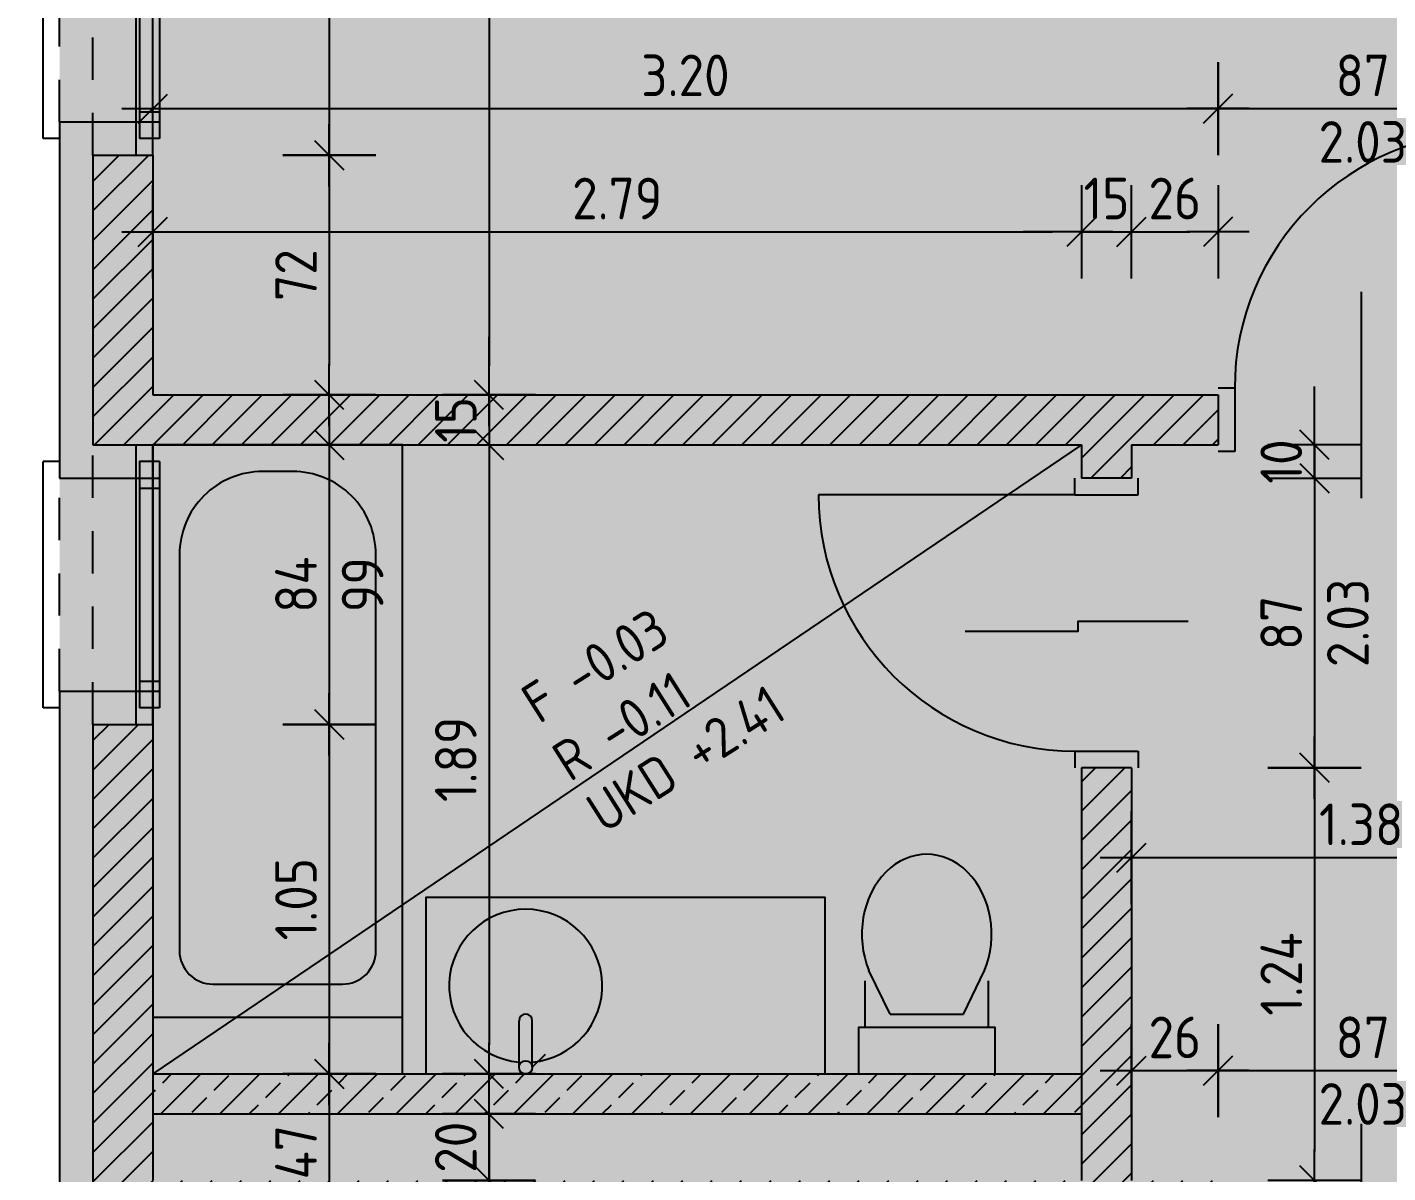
# Model space of a CAD drawing. Header units: metres. Extents: x 1586.5 to 1626.3, y 2286.8 to 2315.7.
# Drawn here: x 1601.273 to 1605.36, y 2303.333 to 2306.775 of the extents above; entities that cross this region are included whole.
import ezdxf

# ---------------------------------------------------------------- set-up
doc = ezdxf.new("R2010")
doc.units = ezdxf.units.M
doc.header["$LTSCALE"] = 0.02
doc.header["$MEASUREMENT"] = 0
doc.linetypes.add('VERDECKT', pattern=[9.525, 6.35, -3.175])
for name, color, linetype in [('BEM', 7, 'Continuous'), ('DAEMMUNG', 7, 'Continuous'), ('E-TECHNIK', 30, 'Continuous'), ('FENSTER', 4, 'Continuous'), ('SANITAER', 5, 'Continuous'), ('SCHRAFFUR', 8, 'Continuous'), ('SONSTIGES', 7, 'Continuous'), ('TEXT', 7, 'Continuous'), ('TUEREN', 35, 'Continuous'), ('WAND AUSSEN', 7, 'Continuous'), ('WAND INNEN', 7, 'Continuous')]:
    doc.layers.add(name, color=color, linetype=linetype)
doc.layers.add('EBF', color=7, linetype='Continuous', true_color=0x61e5e5)
doc.styles.add('SIMPLEX', font='isocp.shx')
doc.styles.add('TEXT', font='isocp.shx', dxfattribs={"height": 0.12})
doc.dimstyles.new('SIMPLEX 1', dxfattribs={"dimscale": 1.25, "dimtxt": 0.1, "dimasz": 0.07, "dimexe": 0.05, "dimexo": 0.05, "dimgap": 0.03, "dimtad": 1, "dimzin": 0, "dimdsep": 46, "dimtxsty": 'SIMPLEX', "dimblk": 'MCAD', "dimcen": 0.05, "dimdle": 0.05, "dimse1": 1, "dimse2": 1, "dimadec": 0, "dimazin": 0, "dimtfac": 1, "dimtix": 1, "dimtmove": 2, "dimatfit": 3, "dimfxl": 1, "dimtolj": 1, "dimtzin": 0, "dimarcsym": 1})
pattern_1 = [(45, (45.89, -0.57), (-0.0441941738, 0.0441941738), [])]

# ---------------------------------------------------------------- blocks, each defined once
blk = doc.blocks.new('MCAD')
at = {"color": 0}
for p, q in [((0, 1.6), (0, -1.6)), ((0.5, 0.5), (-0.5, -0.5)), ((1.07, 0), (-1.07, 0))]:
    blk.add_line(p, q, dxfattribs=at)
blk = doc.blocks.new('*D23')
at = {"layer": 'BEM', "color": 0, "lineweight": -2, "transparency": 16777216}
blk.add_line((1598.51, 2308.5125), (1598.51, 2296.0875), dxfattribs=at)
at = {"layer": 'Defpoints', "color": 0, "transparency": 16777216}
for p in [(1601.65, 2308.6), (1598.51, 2296), (1601.65, 2296)]:
    blk.add_point(p, dxfattribs=at)
at = {"layer": 'BEM', "color": 0, "lineweight": -2, "transparency": 16777216, "xscale": 0.08750000000000001, "yscale": 0.08750000000000001, "zscale": 0.08750000000000001}
for p, rotation in [((1598.51, 2308.6), 90), ((1598.51, 2296), 270)]:
    blk.add_blockref('MCAD', p, dxfattribs=dict(at, rotation=rotation))
at = {"layer": 'BEM', "color": 0, "transparency": 16777216, "insert": (1598.41, 2302.3), "char_height": 0.125, "attachment_point": 5, "rotation": 90, "style": 'SIMPLEX'}
blk.add_mtext('\\A1;12.60', dxfattribs=at)
blk = doc.blocks.new('*D25')
at = {"layer": 'BEM', "color": 0, "lineweight": -2, "transparency": 16777216}
blk.add_line((1597.98, 2308.6925), (1597.98, 2295.9075), dxfattribs=at)
at = {"layer": 'Defpoints', "color": 0, "transparency": 16777216}
for p in [(1601.47, 2308.78), (1597.98, 2295.82), (1601.47, 2295.82)]:
    blk.add_point(p, dxfattribs=at)
at = {"layer": 'BEM', "color": 0, "lineweight": -2, "transparency": 16777216, "xscale": 0.08750000000000001, "yscale": 0.08750000000000001, "zscale": 0.08750000000000001}
for p, rotation in [((1597.98, 2308.78), 90), ((1597.98, 2295.82), 270)]:
    blk.add_blockref('MCAD', p, dxfattribs=dict(at, rotation=rotation))
at = {"layer": 'BEM', "color": 0, "transparency": 16777216, "insert": (1597.88, 2302.3), "char_height": 0.125, "attachment_point": 5, "rotation": 90, "style": 'SIMPLEX'}
blk.add_mtext('\\A1;12.96', dxfattribs=at)
blk = doc.blocks.new('*D27')
at = {"layer": 'BEM', "color": 0, "lineweight": -2, "transparency": 16777216}
blk.add_line((1598.91, 2307.8125), (1598.91, 2306.4775), dxfattribs=at)
at = {"layer": 'Defpoints', "color": 0, "transparency": 16777216}
for p in [(1601.47, 2307.9), (1598.91, 2306.39), (1601.47, 2306.39)]:
    blk.add_point(p, dxfattribs=at)
at = {"layer": 'BEM', "color": 0, "lineweight": -2, "transparency": 16777216, "xscale": 0.08750000000000001, "yscale": 0.08750000000000001, "zscale": 0.08750000000000001}
for p, rotation in [((1598.91, 2307.9), 90), ((1598.91, 2306.39), 270)]:
    blk.add_blockref('MCAD', p, dxfattribs=dict(at, rotation=rotation))
at = {"layer": 'BEM', "color": 0, "transparency": 16777216, "char_height": 0.125, "attachment_point": 5, "rotation": 90, "style": 'SIMPLEX'}
for s, insert in [('\\A1;1.51', (1598.81, 2307.145)), ('\\A1;1.56', (1599.01, 2307.145))]:
    blk.add_mtext(s, dxfattribs=dict(at, insert=insert))
blk = doc.blocks.new('*D28')
at = {"layer": 'BEM', "color": 0, "lineweight": -2, "transparency": 16777216}
blk.add_line((1598.91, 2306.3025), (1598.91, 2305.6075), dxfattribs=at)
at = {"layer": 'Defpoints', "color": 0, "transparency": 16777216}
for p in [(1601.47, 2306.39), (1598.91, 2305.52), (1601.47, 2305.52)]:
    blk.add_point(p, dxfattribs=at)
at = {"layer": 'BEM', "color": 0, "lineweight": -2, "transparency": 16777216, "xscale": 0.08750000000000001, "yscale": 0.08750000000000001, "zscale": 0.08750000000000001}
for p, rotation in [((1598.91, 2306.39), 90), ((1598.91, 2305.52), 270)]:
    blk.add_blockref('MCAD', p, dxfattribs=dict(at, rotation=rotation))
at = {"layer": 'BEM', "color": 0, "transparency": 16777216, "insert": (1598.81, 2305.955), "char_height": 0.125, "attachment_point": 5, "rotation": 90, "style": 'SIMPLEX'}
blk.add_mtext('\\A1;87', dxfattribs=at)
blk = doc.blocks.new('*D29')
at = {"layer": 'BEM', "color": 0, "lineweight": -2, "transparency": 16777216}
blk.add_line((1598.91, 2305.4325), (1598.91, 2304.7675), dxfattribs=at)
at = {"layer": 'Defpoints', "color": 0, "transparency": 16777216}
for p in [(1601.47, 2305.52), (1598.91, 2304.68), (1601.47, 2304.68)]:
    blk.add_point(p, dxfattribs=at)
at = {"layer": 'BEM', "color": 0, "lineweight": -2, "transparency": 16777216, "xscale": 0.08750000000000001, "yscale": 0.08750000000000001, "zscale": 0.08750000000000001}
for p, rotation in [((1598.91, 2305.52), 90), ((1598.91, 2304.68), 270)]:
    blk.add_blockref('MCAD', p, dxfattribs=dict(at, rotation=rotation))
at = {"layer": 'BEM', "color": 0, "transparency": 16777216, "char_height": 0.125, "attachment_point": 5, "rotation": 90, "style": 'SIMPLEX'}
for s, insert in [('\\A1;84', (1598.81, 2305.1)), ('\\A1;99', (1599.01, 2305.1))]:
    blk.add_mtext(s, dxfattribs=dict(at, insert=insert))
blk = doc.blocks.new('*D30')
at = {"layer": 'BEM', "color": 0, "lineweight": -2, "transparency": 16777216}
blk.add_line((1598.91, 2304.5925), (1598.91, 2303.2475), dxfattribs=at)
at = {"layer": 'Defpoints', "color": 0, "transparency": 16777216}
for p in [(1601.47, 2304.68), (1598.91, 2303.16), (1601.47, 2303.16)]:
    blk.add_point(p, dxfattribs=at)
at = {"layer": 'BEM', "color": 0, "lineweight": -2, "transparency": 16777216, "xscale": 0.08750000000000001, "yscale": 0.08750000000000001, "zscale": 0.08750000000000001}
for p, rotation in [((1598.91, 2304.68), 90), ((1598.91, 2303.16), 270)]:
    blk.add_blockref('MCAD', p, dxfattribs=dict(at, rotation=rotation))
at = {"layer": 'BEM', "color": 0, "transparency": 16777216, "insert": (1598.81, 2303.92), "char_height": 0.125, "attachment_point": 5, "rotation": 90, "style": 'SIMPLEX'}
blk.add_mtext('\\A1;1.52', dxfattribs=at)
blk = doc.blocks.new('*D42')
at = {"layer": 'BEM', "color": 0, "lineweight": -2, "transparency": 16777216}
blk.add_line((1602.18, 2307.8125), (1602.18, 2306.4775), dxfattribs=at)
at = {"layer": 'Defpoints', "color": 0, "transparency": 16777216}
for p in [(1601.65, 2307.9), (1601.65, 2306.39), (1602.18, 2306.39)]:
    blk.add_point(p, dxfattribs=at)
at = {"layer": 'BEM', "color": 0, "lineweight": -2, "transparency": 16777216, "xscale": 0.08750000000000001, "yscale": 0.08750000000000001, "zscale": 0.08750000000000001}
for p, rotation in [((1602.18, 2307.9), 90), ((1602.18, 2306.39), 270)]:
    blk.add_blockref('MCAD', p, dxfattribs=dict(at, rotation=rotation))
at = {"layer": 'BEM', "color": 0, "transparency": 16777216, "char_height": 0.125, "attachment_point": 5, "rotation": 90, "style": 'SIMPLEX'}
for s, insert in [('\\A1;1.51', (1602.08, 2307.145)), ('\\A1;1.56', (1602.28, 2307.145))]:
    blk.add_mtext(s, dxfattribs=dict(at, insert=insert))
blk = doc.blocks.new('*D43')
at = {"layer": 'BEM', "color": 0, "lineweight": -2, "transparency": 16777216}
blk.add_line((1602.18, 2306.3025), (1602.18, 2305.7575), dxfattribs=at)
at = {"layer": 'Defpoints', "color": 0, "transparency": 16777216}
for p in [(1601.65, 2306.39), (1601.65, 2305.67), (1602.18, 2305.67)]:
    blk.add_point(p, dxfattribs=at)
at = {"layer": 'BEM', "color": 0, "lineweight": -2, "transparency": 16777216, "xscale": 0.08750000000000001, "yscale": 0.08750000000000001, "zscale": 0.08750000000000001}
for p, rotation in [((1602.18, 2306.39), 90), ((1602.18, 2305.67), 270)]:
    blk.add_blockref('MCAD', p, dxfattribs=dict(at, rotation=rotation))
at = {"layer": 'BEM', "color": 0, "transparency": 16777216, "insert": (1602.08, 2306.03), "char_height": 0.125, "attachment_point": 5, "rotation": 90, "style": 'SIMPLEX'}
blk.add_mtext('\\A1;72', dxfattribs=at)
blk = doc.blocks.new('*D44')
at = {"layer": 'BEM', "color": 0, "lineweight": -2, "transparency": 16777216}
blk.add_line((1602.18, 2305.4325), (1602.18, 2304.7675), dxfattribs=at)
at = {"layer": 'Defpoints', "color": 0, "transparency": 16777216}
for p in [(1601.65, 2305.52), (1601.65, 2304.68), (1602.18, 2304.68)]:
    blk.add_point(p, dxfattribs=at)
at = {"layer": 'BEM', "color": 0, "lineweight": -2, "transparency": 16777216, "xscale": 0.08750000000000001, "yscale": 0.08750000000000001, "zscale": 0.08750000000000001}
for p, rotation in [((1602.18, 2305.52), 90), ((1602.18, 2304.68), 270)]:
    blk.add_blockref('MCAD', p, dxfattribs=dict(at, rotation=rotation))
at = {"layer": 'BEM', "color": 0, "transparency": 16777216, "char_height": 0.125, "attachment_point": 5, "rotation": 90, "style": 'SIMPLEX'}
for s, insert in [('\\A1;84', (1602.08, 2305.1)), ('\\A1;99', (1602.28, 2305.1))]:
    blk.add_mtext(s, dxfattribs=dict(at, insert=insert))
blk = doc.blocks.new('*D45')
at = {"layer": 'BEM', "color": 0, "lineweight": -2, "transparency": 16777216}
blk.add_line((1602.18, 2304.5925), (1602.18, 2303.7175), dxfattribs=at)
at = {"layer": 'Defpoints', "color": 0, "transparency": 16777216}
for p in [(1601.65, 2304.68), (1601.65, 2303.63), (1602.18, 2303.63)]:
    blk.add_point(p, dxfattribs=at)
at = {"layer": 'BEM', "color": 0, "lineweight": -2, "transparency": 16777216, "xscale": 0.08750000000000001, "yscale": 0.08750000000000001, "zscale": 0.08750000000000001}
for p, rotation in [((1602.18, 2304.68), 90), ((1602.18, 2303.63), 270)]:
    blk.add_blockref('MCAD', p, dxfattribs=dict(at, rotation=rotation))
at = {"layer": 'BEM', "color": 0, "transparency": 16777216, "insert": (1602.08, 2304.155), "char_height": 0.125, "attachment_point": 5, "rotation": 90, "style": 'SIMPLEX'}
blk.add_mtext('\\A1;1.05', dxfattribs=at)
blk = doc.blocks.new('*D46')
at = {"layer": 'BEM', "color": 0, "lineweight": -2, "transparency": 16777216}
blk.add_line((1602.18, 2303.5425), (1602.18, 2303.2475), dxfattribs=at)
at = {"layer": 'Defpoints', "color": 0, "transparency": 16777216}
for p in [(1601.65, 2303.63), (1601.47, 2303.16), (1602.18, 2303.16)]:
    blk.add_point(p, dxfattribs=at)
at = {"layer": 'BEM', "color": 0, "lineweight": -2, "transparency": 16777216, "xscale": 0.08750000000000001, "yscale": 0.08750000000000001, "zscale": 0.08750000000000001}
for p, rotation in [((1602.18, 2303.63), 90), ((1602.18, 2303.16), 270)]:
    blk.add_blockref('MCAD', p, dxfattribs=dict(at, rotation=rotation))
at = {"layer": 'BEM', "color": 0, "transparency": 16777216, "insert": (1602.08, 2303.395), "char_height": 0.125, "attachment_point": 5, "rotation": 90, "style": 'SIMPLEX'}
blk.add_mtext('\\A1;47', dxfattribs=at)
blk = doc.blocks.new('*D53')
at = {"layer": 'BEM', "color": 0, "lineweight": -2, "transparency": 16777216}
blk.add_line((1602.66, 2308.5125), (1602.66, 2305.7575), dxfattribs=at)
at = {"layer": 'Defpoints', "color": 0, "transparency": 16777216}
for p in [(1601.65, 2308.6), (1601.65, 2305.67), (1602.66, 2305.67)]:
    blk.add_point(p, dxfattribs=at)
at = {"layer": 'BEM', "color": 0, "lineweight": -2, "transparency": 16777216, "xscale": 0.08750000000000001, "yscale": 0.08750000000000001, "zscale": 0.08750000000000001}
for p, rotation in [((1602.66, 2308.6), 90), ((1602.66, 2305.67), 270)]:
    blk.add_blockref('MCAD', p, dxfattribs=dict(at, rotation=rotation))
at = {"layer": 'BEM', "color": 0, "transparency": 16777216, "insert": (1602.56, 2307.135), "char_height": 0.125, "attachment_point": 5, "rotation": 90, "style": 'SIMPLEX'}
blk.add_mtext('\\A1;2.93', dxfattribs=at)
blk = doc.blocks.new('*D54')
at = {"layer": 'BEM', "color": 0, "lineweight": -2, "transparency": 16777216}
for p, q in [((1602.66, 2305.7575), (1602.66, 2305.845)), ((1602.66, 2305.67), (1602.66, 2305.52)), ((1602.66, 2305.4325), (1602.66, 2305.345))]:
    blk.add_line(p, q, dxfattribs=at)
at = {"layer": 'Defpoints', "color": 0, "transparency": 16777216}
for p in [(1601.65, 2305.67), (1601.47, 2305.52), (1602.66, 2305.52)]:
    blk.add_point(p, dxfattribs=at)
at = {"layer": 'BEM', "color": 0, "lineweight": -2, "transparency": 16777216, "xscale": 0.08750000000000001, "yscale": 0.08750000000000001, "zscale": 0.08750000000000001}
for p, rotation in [((1602.66, 2305.67), 270), ((1602.66, 2305.52), 90)]:
    blk.add_blockref('MCAD', p, dxfattribs=dict(at, rotation=rotation))
at = {"layer": 'BEM', "color": 0, "transparency": 16777216, "insert": (1602.56, 2305.595), "char_height": 0.125, "attachment_point": 5, "rotation": 90, "style": 'SIMPLEX'}
blk.add_mtext('\\A1;15', dxfattribs=at)
blk = doc.blocks.new('*D55')
at = {"layer": 'BEM', "color": 0, "lineweight": -2, "transparency": 16777216}
blk.add_line((1602.66, 2305.4325), (1602.66, 2303.7175), dxfattribs=at)
at = {"layer": 'Defpoints', "color": 0, "transparency": 16777216}
for p in [(1601.47, 2305.52), (1601.65, 2303.63), (1602.66, 2303.63)]:
    blk.add_point(p, dxfattribs=at)
at = {"layer": 'BEM', "color": 0, "lineweight": -2, "transparency": 16777216, "xscale": 0.08750000000000001, "yscale": 0.08750000000000001, "zscale": 0.08750000000000001}
for p, rotation in [((1602.66, 2305.52), 90), ((1602.66, 2303.63), 270)]:
    blk.add_blockref('MCAD', p, dxfattribs=dict(at, rotation=rotation))
at = {"layer": 'BEM', "color": 0, "transparency": 16777216, "insert": (1602.56, 2304.575), "char_height": 0.125, "attachment_point": 5, "rotation": 90, "style": 'SIMPLEX'}
blk.add_mtext('\\A1;1.89', dxfattribs=at)
blk = doc.blocks.new('*D56')
at = {"layer": 'BEM', "color": 0, "lineweight": -2, "transparency": 16777216}
for p, q in [((1602.66, 2303.5975), (1602.66, 2303.685)), ((1602.66, 2303.51), (1602.66, 2303.31)), ((1602.66, 2303.2225), (1602.66, 2303.135))]:
    blk.add_line(p, q, dxfattribs=at)
at = {"layer": 'Defpoints', "color": 0, "transparency": 16777216}
for p in [(1601.65, 2303.51), (1601.65, 2303.31), (1602.66, 2303.31)]:
    blk.add_point(p, dxfattribs=at)
at = {"layer": 'BEM', "color": 0, "lineweight": -2, "transparency": 16777216, "xscale": 0.08750000000000001, "yscale": 0.08750000000000001, "zscale": 0.08750000000000001}
for p, rotation in [((1602.66, 2303.51), 270), ((1602.66, 2303.31), 90)]:
    blk.add_blockref('MCAD', p, dxfattribs=dict(at, rotation=rotation))
at = {"layer": 'BEM', "color": 0, "transparency": 16777216, "insert": (1602.56, 2303.41), "char_height": 0.125, "attachment_point": 5, "rotation": 90, "style": 'SIMPLEX'}
blk.add_mtext('\\A1;20', dxfattribs=at)
blk = doc.blocks.new('*D57')
at = {"layer": 'BEM', "color": 0, "lineweight": -2, "transparency": 16777216}
for p, q in [((1602.66, 2303.3975), (1602.66, 2303.485)), ((1602.66, 2303.31), (1602.66, 2303.16)), ((1602.66, 2303.0725), (1602.66, 2302.985))]:
    blk.add_line(p, q, dxfattribs=at)
at = {"layer": 'Defpoints', "color": 0, "transparency": 16777216}
for p in [(1601.65, 2303.31), (1601.47, 2303.16), (1602.66, 2303.16)]:
    blk.add_point(p, dxfattribs=at)
at = {"layer": 'BEM', "color": 0, "lineweight": -2, "transparency": 16777216, "xscale": 0.08750000000000001, "yscale": 0.08750000000000001, "zscale": 0.08750000000000001}
for p, rotation in [((1602.66, 2303.31), 270), ((1602.66, 2303.16), 90)]:
    blk.add_blockref('MCAD', p, dxfattribs=dict(at, rotation=rotation))
at = {"layer": 'BEM', "color": 0, "transparency": 16777216, "insert": (1602.56, 2303.235), "char_height": 0.125, "attachment_point": 5, "rotation": 90, "style": 'SIMPLEX'}
blk.add_mtext('\\A1;15', dxfattribs=at)
blk = doc.blocks.new('*D60')
at = {"layer": 'BEM', "color": 0, "lineweight": -2, "transparency": 16777216}
blk.add_line((1601.7375, 2306.53), (1604.7625, 2306.53), dxfattribs=at)
at = {"layer": 'Defpoints', "color": 0, "transparency": 16777216}
for p in [(1604.85, 2306.53), (1601.65, 2305.67), (1604.85, 2305.67)]:
    blk.add_point(p, dxfattribs=at)
at = {"layer": 'BEM', "color": 0, "lineweight": -2, "transparency": 16777216, "xscale": 0.08750000000000001, "yscale": 0.08750000000000001, "zscale": 0.08750000000000001, "rotation": 180}
blk.add_blockref('MCAD', (1601.65, 2306.53), dxfattribs=at)
at = {"layer": 'BEM', "color": 0, "lineweight": -2, "transparency": 16777216, "xscale": 0.08750000000000001, "yscale": 0.08750000000000001, "zscale": 0.08750000000000001}
blk.add_blockref('MCAD', (1604.85, 2306.53), dxfattribs=at)
at = {"layer": 'BEM', "color": 0, "transparency": 16777216, "insert": (1603.25, 2306.63), "char_height": 0.125, "attachment_point": 5, "style": 'SIMPLEX'}
blk.add_mtext('\\A1;3.20', dxfattribs=at)
blk = doc.blocks.new('*D61')
at = {"layer": 'BEM', "color": 0, "lineweight": -2, "transparency": 16777216}
blk.add_line((1604.9375, 2306.53), (1605.6325, 2306.53), dxfattribs=at)
at = {"layer": 'Defpoints', "color": 0, "transparency": 16777216}
for p in [(1605.72, 2306.53), (1604.85, 2305.67), (1605.72, 2305.67)]:
    blk.add_point(p, dxfattribs=at)
at = {"layer": 'BEM', "color": 0, "lineweight": -2, "transparency": 16777216, "xscale": 0.08750000000000001, "yscale": 0.08750000000000001, "zscale": 0.08750000000000001, "rotation": 180}
blk.add_blockref('MCAD', (1604.85, 2306.53), dxfattribs=at)
at = {"layer": 'BEM', "color": 0, "lineweight": -2, "transparency": 16777216, "xscale": 0.08750000000000001, "yscale": 0.08750000000000001, "zscale": 0.08750000000000001}
blk.add_blockref('MCAD', (1605.72, 2306.53), dxfattribs=at)
at = {"layer": 'BEM', "color": 0, "transparency": 16777216, "char_height": 0.125, "attachment_point": 5, "style": 'SIMPLEX'}
for s, insert in [('\\A1;87', (1605.285, 2306.63)), ('\\A1;2.03', (1605.285, 2306.43))]:
    blk.add_mtext(s, dxfattribs=dict(at, insert=insert))
blk = doc.blocks.new('*D73')
at = {"layer": 'BEM', "color": 0, "lineweight": -2, "transparency": 16777216}
blk.add_line((1601.7375, 2306.16), (1604.3525, 2306.16), dxfattribs=at)
at = {"layer": 'Defpoints', "color": 0, "transparency": 16777216}
for p in [(1604.44, 2306.16), (1601.65, 2305.67), (1604.44, 2305.52)]:
    blk.add_point(p, dxfattribs=at)
at = {"layer": 'BEM', "color": 0, "lineweight": -2, "transparency": 16777216, "xscale": 0.08750000000000001, "yscale": 0.08750000000000001, "zscale": 0.08750000000000001, "rotation": 180}
blk.add_blockref('MCAD', (1601.65, 2306.16), dxfattribs=at)
at = {"layer": 'BEM', "color": 0, "lineweight": -2, "transparency": 16777216, "xscale": 0.08750000000000001, "yscale": 0.08750000000000001, "zscale": 0.08750000000000001}
blk.add_blockref('MCAD', (1604.44, 2306.16), dxfattribs=at)
at = {"layer": 'BEM', "color": 0, "transparency": 16777216, "insert": (1603.045, 2306.26), "char_height": 0.125, "attachment_point": 5, "style": 'SIMPLEX'}
blk.add_mtext('\\A1;2.79', dxfattribs=at)
blk = doc.blocks.new('*D74')
at = {"layer": 'BEM', "color": 0, "lineweight": -2, "transparency": 16777216}
for p, q in [((1604.3525, 2306.16), (1604.265, 2306.16)), ((1604.44, 2306.16), (1604.59, 2306.16)), ((1604.6775, 2306.16), (1604.765, 2306.16))]:
    blk.add_line(p, q, dxfattribs=at)
at = {"layer": 'Defpoints', "color": 0, "transparency": 16777216}
for p in [(1604.59, 2306.16), (1604.44, 2305.52), (1604.59, 2305.52)]:
    blk.add_point(p, dxfattribs=at)
at = {"layer": 'BEM', "color": 0, "lineweight": -2, "transparency": 16777216, "xscale": 0.08750000000000001, "yscale": 0.08750000000000001, "zscale": 0.08750000000000001}
blk.add_blockref('MCAD', (1604.44, 2306.16), dxfattribs=at)
at = {"layer": 'BEM', "color": 0, "lineweight": -2, "transparency": 16777216, "xscale": 0.08750000000000001, "yscale": 0.08750000000000001, "zscale": 0.08750000000000001, "rotation": 180}
blk.add_blockref('MCAD', (1604.59, 2306.16), dxfattribs=at)
at = {"layer": 'BEM', "color": 0, "transparency": 16777216, "insert": (1604.515, 2306.26), "char_height": 0.125, "attachment_point": 5, "style": 'SIMPLEX'}
blk.add_mtext('\\A1;15', dxfattribs=at)
blk = doc.blocks.new('*D75')
at = {"layer": 'BEM', "color": 0, "lineweight": -2, "transparency": 16777216}
blk.add_line((1604.6775, 2306.16), (1604.7625, 2306.16), dxfattribs=at)
at = {"layer": 'Defpoints', "color": 0, "transparency": 16777216}
for p in [(1604.85, 2306.16), (1604.85, 2305.67), (1604.59, 2305.52)]:
    blk.add_point(p, dxfattribs=at)
at = {"layer": 'BEM', "color": 0, "lineweight": -2, "transparency": 16777216, "xscale": 0.08750000000000001, "yscale": 0.08750000000000001, "zscale": 0.08750000000000001, "rotation": 180}
blk.add_blockref('MCAD', (1604.59, 2306.16), dxfattribs=at)
at = {"layer": 'BEM', "color": 0, "lineweight": -2, "transparency": 16777216, "xscale": 0.08750000000000001, "yscale": 0.08750000000000001, "zscale": 0.08750000000000001}
blk.add_blockref('MCAD', (1604.85, 2306.16), dxfattribs=at)
at = {"layer": 'BEM', "color": 0, "transparency": 16777216, "insert": (1604.72, 2306.26), "char_height": 0.125, "attachment_point": 5, "style": 'SIMPLEX'}
blk.add_mtext('\\A1;26', dxfattribs=at)
blk = doc.blocks.new('*D76')
at = {"layer": 'BEM', "color": 0, "lineweight": -2, "transparency": 16777216}
for p, q in [((1605.14, 2305.6075), (1605.14, 2305.695)), ((1605.14, 2305.52), (1605.14, 2305.42)), ((1605.14, 2305.3325), (1605.14, 2305.245))]:
    blk.add_line(p, q, dxfattribs=at)
at = {"layer": 'Defpoints', "color": 0, "transparency": 16777216}
for p in [(1604.59, 2305.52), (1604.59, 2305.42), (1605.14, 2305.42)]:
    blk.add_point(p, dxfattribs=at)
at = {"layer": 'BEM', "color": 0, "lineweight": -2, "transparency": 16777216, "xscale": 0.08750000000000001, "yscale": 0.08750000000000001, "zscale": 0.08750000000000001}
for p, rotation in [((1605.14, 2305.52), 270), ((1605.14, 2305.42), 90)]:
    blk.add_blockref('MCAD', p, dxfattribs=dict(at, rotation=rotation))
at = {"layer": 'BEM', "color": 0, "transparency": 16777216, "insert": (1605.04, 2305.47), "char_height": 0.125, "attachment_point": 5, "rotation": 90, "style": 'SIMPLEX'}
blk.add_mtext('\\A1;10', dxfattribs=at)
blk = doc.blocks.new('*D77')
at = {"layer": 'BEM', "color": 0, "lineweight": -2, "transparency": 16777216}
blk.add_line((1605.14, 2305.3325), (1605.14, 2304.6375), dxfattribs=at)
at = {"layer": 'Defpoints', "color": 0, "transparency": 16777216}
for p in [(1604.59, 2305.42), (1604.59, 2304.55), (1605.14, 2304.55)]:
    blk.add_point(p, dxfattribs=at)
at = {"layer": 'BEM', "color": 0, "lineweight": -2, "transparency": 16777216, "xscale": 0.08750000000000001, "yscale": 0.08750000000000001, "zscale": 0.08750000000000001}
for p, rotation in [((1605.14, 2305.42), 90), ((1605.14, 2304.55), 270)]:
    blk.add_blockref('MCAD', p, dxfattribs=dict(at, rotation=rotation))
at = {"layer": 'BEM', "color": 0, "transparency": 16777216, "char_height": 0.125, "attachment_point": 5, "rotation": 90, "style": 'SIMPLEX'}
for s, insert in [('\\A1;2.03', (1605.24, 2304.985)), ('\\A1;87', (1605.04, 2304.985))]:
    blk.add_mtext(s, dxfattribs=dict(at, insert=insert))
blk = doc.blocks.new('*D78')
at = {"layer": 'BEM', "color": 0, "lineweight": -2, "transparency": 16777216}
blk.add_line((1605.14, 2304.4625), (1605.14, 2303.3975), dxfattribs=at)
at = {"layer": 'Defpoints', "color": 0, "transparency": 16777216}
for p in [(1604.59, 2304.55), (1604.85, 2303.31), (1605.14, 2303.31)]:
    blk.add_point(p, dxfattribs=at)
at = {"layer": 'BEM', "color": 0, "lineweight": -2, "transparency": 16777216, "xscale": 0.08750000000000001, "yscale": 0.08750000000000001, "zscale": 0.08750000000000001}
for p, rotation in [((1605.14, 2304.55), 90), ((1605.14, 2303.31), 270)]:
    blk.add_blockref('MCAD', p, dxfattribs=dict(at, rotation=rotation))
at = {"layer": 'BEM', "color": 0, "transparency": 16777216, "insert": (1605.04, 2303.93), "char_height": 0.125, "attachment_point": 5, "rotation": 90, "style": 'SIMPLEX'}
blk.add_mtext('\\A1;1.24', dxfattribs=at)
blk = doc.blocks.new('*D91')
at = {"layer": 'BEM', "color": 0, "lineweight": -2, "transparency": 16777216}
blk.add_line((1604.6775, 2304.28), (1605.8825, 2304.28), dxfattribs=at)
at = {"layer": 'Defpoints', "color": 0, "transparency": 16777216}
for p in [(1605.97, 2304.28), (1604.59, 2303.31), (1605.97, 2303.31)]:
    blk.add_point(p, dxfattribs=at)
at = {"layer": 'BEM', "color": 0, "lineweight": -2, "transparency": 16777216, "xscale": 0.08750000000000001, "yscale": 0.08750000000000001, "zscale": 0.08750000000000001, "rotation": 180}
blk.add_blockref('MCAD', (1604.59, 2304.28), dxfattribs=at)
at = {"layer": 'BEM', "color": 0, "lineweight": -2, "transparency": 16777216, "xscale": 0.08750000000000001, "yscale": 0.08750000000000001, "zscale": 0.08750000000000001}
blk.add_blockref('MCAD', (1605.97, 2304.28), dxfattribs=at)
at = {"layer": 'BEM', "color": 0, "transparency": 16777216, "insert": (1605.28, 2304.38), "char_height": 0.125, "attachment_point": 5, "style": 'SIMPLEX'}
blk.add_mtext('\\A1;1.38', dxfattribs=at)
blk = doc.blocks.new('*D92')
at = {"layer": 'BEM', "color": 0, "lineweight": -2, "transparency": 16777216}
blk.add_line((1604.6775, 2303.64), (1604.7625, 2303.64), dxfattribs=at)
at = {"layer": 'Defpoints', "color": 0, "transparency": 16777216}
for p in [(1604.85, 2303.64), (1604.59, 2303.31), (1604.85, 2303.31)]:
    blk.add_point(p, dxfattribs=at)
at = {"layer": 'BEM', "color": 0, "lineweight": -2, "transparency": 16777216, "xscale": 0.08750000000000001, "yscale": 0.08750000000000001, "zscale": 0.08750000000000001, "rotation": 180}
blk.add_blockref('MCAD', (1604.59, 2303.64), dxfattribs=at)
at = {"layer": 'BEM', "color": 0, "lineweight": -2, "transparency": 16777216, "xscale": 0.08750000000000001, "yscale": 0.08750000000000001, "zscale": 0.08750000000000001}
blk.add_blockref('MCAD', (1604.85, 2303.64), dxfattribs=at)
at = {"layer": 'BEM', "color": 0, "transparency": 16777216, "insert": (1604.72, 2303.74), "char_height": 0.125, "attachment_point": 5, "style": 'SIMPLEX'}
blk.add_mtext('\\A1;26', dxfattribs=at)
blk = doc.blocks.new('*D93')
at = {"layer": 'BEM', "color": 0, "lineweight": -2, "transparency": 16777216}
blk.add_line((1604.9375, 2303.64), (1605.6325, 2303.64), dxfattribs=at)
at = {"layer": 'Defpoints', "color": 0, "transparency": 16777216}
for p in [(1605.72, 2303.64), (1604.85, 2303.31), (1605.72, 2303.31)]:
    blk.add_point(p, dxfattribs=at)
at = {"layer": 'BEM', "color": 0, "lineweight": -2, "transparency": 16777216, "xscale": 0.08750000000000001, "yscale": 0.08750000000000001, "zscale": 0.08750000000000001, "rotation": 180}
blk.add_blockref('MCAD', (1604.85, 2303.64), dxfattribs=at)
at = {"layer": 'BEM', "color": 0, "lineweight": -2, "transparency": 16777216, "xscale": 0.08750000000000001, "yscale": 0.08750000000000001, "zscale": 0.08750000000000001}
blk.add_blockref('MCAD', (1605.72, 2303.64), dxfattribs=at)
at = {"layer": 'BEM', "color": 0, "transparency": 16777216, "char_height": 0.125, "attachment_point": 5, "style": 'SIMPLEX'}
for s, insert in [('\\A1;87', (1605.285, 2303.74)), ('\\A1;2.03', (1605.285, 2303.54))]:
    blk.add_mtext(s, dxfattribs=dict(at, insert=insert))

msp = doc.modelspace()

# ---------------------------------------------------------------- hatches: boundary and pattern name
at = {"layer": 'EBF', "transparency": 33554534}
h = msp.add_hatch(color=256, dxfattribs=at)
h.dxf.hatch_style = 1
h.paths.add_polyline_path([(1621.91, 2306.02), (1613.01, 2306.02), (1613.01, 2304.22), (1610.27, 2304.22), (1610.27, 2308.88), (1601.37, 2308.88), (1601.37, 2295.72), (1610.29, 2295.72), (1610.29, 2297.52), (1612.99, 2297.52), (1612.99, 2295.72), (1621.91, 2295.72)])
at = {"layer": 'SCHRAFFUR'}
h = msp.add_hatch(dxfattribs=at)
h.set_pattern_fill('ANSI31', color=256, scale=0.5, style=0)
h.set_pattern_definition(pattern_1)
h.paths.add_polyline_path([(1604.44, 2305.52), (1604.44, 2305.42), (1604.59, 2305.42), (1604.59, 2305.52), (1604.85, 2305.52), (1604.85, 2305.67), (1601.65, 2305.67), (1601.65, 2306.39), (1601.47, 2306.39), (1601.47, 2305.52)])
h = msp.add_hatch(dxfattribs=at)
h.set_pattern_fill('ANSI31', color=256, scale=0.5, style=0)
h.set_pattern_definition(pattern_1)
h.paths.add_polyline_path([(1601.65, 2304.68), (1601.47, 2304.68), (1601.47, 2303.16), (1604.85, 2303.16), (1604.85, 2303.31), (1604.59, 2303.31), (1604.59, 2304.55), (1604.44, 2304.55), (1604.44, 2303.31), (1601.65, 2303.31)])
h = msp.add_hatch(dxfattribs=at)
h.set_pattern_fill('ANSI33', color=256, scale=0.5, style=0)
h.set_pattern_definition([(45, (45.89, -0.57), (-0.0883883476, 0.0883883476), []), (45, (45.97839, -0.57), (-0.0883883476, 0.0883883476), [0.0625, -0.03125])])
h.paths.add_polyline_path([(1601.65, 2303.63), (1601.65, 2303.51), (1604.44, 2303.51), (1604.44, 2303.63)])

# ---------------------------------------------------------------- linework, layer by layer
at = {"layer": 'DAEMMUNG'}
for points in [[(1601.37, 2306.49), (1601.61, 2306.49)], [(1601.37, 2306.49), (1601.37, 2305.42)], [(1601.37, 2305.42), (1601.61, 2305.42)], [(1601.37, 2304.78), (1601.37, 2303.06)], [(1601.37, 2304.78), (1601.61, 2304.78)]]:
    msp.add_lwpolyline(points, dxfattribs=at)
at = {"layer": 'E-TECHNIK'}
for points in [[(1601.61, 2307.85), (1601.61, 2306.44)], [(1601.67, 2307.85), (1601.67, 2306.44)], [(1601.61, 2306.52), (1601.67, 2306.52)], [(1601.61, 2306.49), (1601.67, 2306.49)], [(1601.67, 2306.44), (1601.61, 2306.44)], [(1601.67, 2305.47), (1601.61, 2305.47), (1601.61, 2304.73)], [(1601.67, 2305.47), (1601.67, 2304.73)], [(1601.61, 2305.42), (1601.67, 2305.42)], [(1601.61, 2305.39), (1601.67, 2305.39)], [(1601.61, 2304.81), (1601.67, 2304.81)], [(1601.61, 2304.78), (1601.67, 2304.78)], [(1601.67, 2304.73), (1601.61, 2304.73)]]:
    msp.add_lwpolyline(points, dxfattribs=at)
at = {"layer": 'FENSTER', "linetype": 'VERDECKT'}
for points in [[(1601.47, 2306.39), (1601.47, 2307.9)], [(1601.37, 2306.49), (1601.37, 2307.8)], [(1601.47, 2304.68), (1601.47, 2305.52)], [(1601.37, 2304.78), (1601.37, 2305.42)]]:
    msp.add_lwpolyline(points, dxfattribs=at)
at = {"layer": 'FENSTER'}
for points in [[(1601.6, 2306.39), (1601.6, 2307.9)], [(1601.65, 2306.39), (1601.65, 2307.9)], [(1601.32, 2306.44), (1601.32, 2307.85)], [(1601.37, 2306.44), (1601.32, 2306.44)], [(1601.6, 2304.68), (1601.6, 2305.52)], [(1601.65, 2304.68), (1601.65, 2305.52)], [(1601.32, 2304.73), (1601.32, 2305.47)], [(1601.37, 2305.47), (1601.32, 2305.47)], [(1601.37, 2304.73), (1601.32, 2304.73)]]:
    msp.add_lwpolyline(points, dxfattribs=at)
at = {"layer": 'SANITAER'}
for points in [[(1601.65, 2303.63), (1602.4, 2303.63), (1602.4, 2305.52), (1601.65, 2305.52)], [(1602.47, 2303.63), (1603.67, 2303.63), (1603.67, 2304.16), (1602.47, 2304.16)], [(1603.77, 2303.63), (1604.18, 2303.63), (1604.18, 2303.77), (1603.77, 2303.77)]]:
    msp.add_lwpolyline(points, close=True, dxfattribs=at)
msp.add_lwpolyline([(1601.83, 2303.9), (1602.22, 2303.9, 0.414214), (1602.32, 2304), (1602.32, 2305.19, 0.414214), (1602.07, 2305.44), (1601.98, 2305.44, 0.414214), (1601.73, 2305.19), (1601.73, 2304, 0.414214)], format="xyb", close=True, dxfattribs=at)
for points in [[(1603.865, 2303.81), (1603.8014, 2303.9407)], [(1604.085, 2303.81), (1604.1486, 2303.9407)], [(1603.79, 2303.77), (1603.79, 2303.91)], [(1604.16, 2303.77), (1604.16, 2303.91)], [(1603.865, 2303.81), (1604.085, 2303.81)], [(1602.4, 2303.8), (1601.65, 2303.8)], [(1602.75, 2303.65), (1602.75, 2303.79)], [(1602.79, 2303.65), (1602.79, 2303.79)], [(1602.79, 2303.65), (1602.83, 2303.69)]]:
    msp.add_lwpolyline(points, dxfattribs=at)
msp.add_circle((1602.77, 2303.65), 0.02, dxfattribs=at)
for centre, radius, start, end in [((1602.77, 2303.895), 0.23, 274.9885, 265.0115), ((1602.77, 2303.79), 0.02, 0, 180)]:
    msp.add_arc(centre, radius, start, end, dxfattribs=at)
msp.add_ellipse((1603.975, 2304.05), major_axis=(0, 0.24), ratio=0.8125, start_param=4.239513, end_param=8.326858, dxfattribs=at)
at = {"layer": 'SONSTIGES'}
msp.add_lwpolyline([(1604.44, 2305.52), (1601.65, 2303.63)], dxfattribs=at)
at = {"layer": 'TEXT'}
for points in [[(1605.28, 2305.98), (1605.28, 2305.36)], [(1604.09, 2304.96), (1604.43, 2304.96), (1604.43, 2304.99), (1604.76, 2304.99)], [(1605.28, 2303.48), (1605.28, 2302.86)]]:
    msp.add_lwpolyline(points, dxfattribs=at)
at = {"layer": 'TUEREN'}
for p, q in [((1604.9, 2305.69), (1604.85, 2305.69)), ((1604.9, 2305.69), (1604.9, 2305.5)), ((1604.9, 2305.5), (1604.85, 2305.5)), ((1604.42, 2305.37), (1604.42, 2305.42)), ((1604.61, 2305.37), (1604.61, 2305.42)), ((1604.42, 2305.37), (1604.61, 2305.37)), ((1604.42, 2304.6), (1604.42, 2304.55)), ((1604.42, 2304.6), (1604.61, 2304.6)), ((1604.61, 2304.6), (1604.61, 2304.55))]:
    msp.add_line(p, q, dxfattribs=at)
at = {"layer": 'TUEREN', "linetype": 'ByBlock'}
msp.add_line((1604.42, 2305.37), (1603.65, 2305.37), dxfattribs=at)
for centre, start, end in [((1605.67, 2305.69), 90, 180), ((1604.42, 2305.37), 180, 270)]:
    msp.add_arc(centre, 0.77, start, end, dxfattribs=at)
at = {"layer": 'WAND AUSSEN'}
for points in [[(1601.47, 2306.39), (1601.65, 2306.39)], [(1601.47, 2306.39), (1601.47, 2305.52)], [(1601.65, 2306.39), (1601.65, 2305.67)], [(1601.47, 2304.68), (1601.65, 2304.68)], [(1601.47, 2304.68), (1601.47, 2303.16)], [(1601.65, 2304.68), (1601.65, 2303.31)]]:
    msp.add_lwpolyline(points, dxfattribs=at)
at = {"layer": 'WAND INNEN'}
for points in [[(1601.65, 2305.67), (1604.85, 2305.67)], [(1604.85, 2305.67), (1604.85, 2305.52)], [(1601.47, 2305.52), (1604.44, 2305.52)], [(1604.44, 2305.52), (1604.44, 2305.42)], [(1604.59, 2305.52), (1604.59, 2305.42)], [(1604.59, 2305.52), (1604.85, 2305.52)], [(1604.59, 2305.42), (1604.44, 2305.42)], [(1604.59, 2304.55), (1604.44, 2304.55)], [(1604.44, 2304.55), (1604.44, 2303.31)], [(1604.59, 2304.55), (1604.59, 2303.31)], [(1601.65, 2303.63), (1604.44, 2303.63)], [(1601.65, 2303.51), (1604.44, 2303.51)]]:
    msp.add_lwpolyline(points, dxfattribs=at)

# ---------------------------------------------------------------- texts
at = {"layer": 'TEXT', "style": 'TEXT'}
for s, p in [('F -0.03', (1602.8101, 2304.6793)), ('R -0.11', (1602.9026, 2304.5054)), ('UKD +2.41', (1603.0053, 2304.3503))]:
    msp.add_text(s, height=0.12, rotation=32.3733, dxfattribs=at).set_placement(p)

# ---------------------------------------------------------------- dimensions: what is measured, and where the dimension line sits
at = {"layer": 'BEM'}
for base, p1, p2, picture, middle in [((1597.98, 2295.82), (1601.47, 2308.78), (1601.47, 2295.82), '*D25', (1597.88, 2302.3)), ((1598.51, 2296), (1601.65, 2308.6), (1601.65, 2296), '*D23', (1598.41, 2302.3)), ((1602.66, 2305.67), (1601.65, 2308.6), (1601.65, 2305.67), '*D53', (1602.56, 2307.135)), ((1602.66, 2303.63), (1601.47, 2305.52), (1601.65, 2303.63), '*D55', (1602.56, 2304.575)), ((1598.91, 2303.16), (1601.47, 2304.68), (1601.47, 2303.16), '*D30', (1598.81, 2303.92)), ((1602.18, 2303.63), (1601.65, 2304.68), (1601.65, 2303.63), '*D45', (1602.08, 2304.155)), ((1605.14, 2303.31), (1604.59, 2304.55), (1604.85, 2303.31), '*D78', (1605.04, 2303.93))]:
    dim = msp.add_linear_dim(base=base, p1=p1, p2=p2, angle=90, dimstyle='SIMPLEX 1', dxfattribs=at)
    dim.commit()
    dim.dimension.update_dxf_attribs({"geometry": picture, "text_midpoint": middle})
for base, p1, p2, picture, middle in [((1598.91, 2306.39), (1601.47, 2307.9), (1601.47, 2306.39), '*D27', (1598.91, 2307.145)), ((1602.18, 2306.39), (1601.65, 2307.9), (1601.65, 2306.39), '*D42', (1602.18, 2307.145))]:
    dim = msp.add_linear_dim(base=base, p1=p1, p2=p2, angle=90, text='<>\\X1.56', dimstyle='SIMPLEX 1', dxfattribs=at)
    dim.commit()
    dim.dimension.update_dxf_attribs({"geometry": picture, "text_midpoint": middle})
for base, p1, p2, picture, middle in [((1604.85, 2306.53), (1601.65, 2305.67), (1604.85, 2305.67), '*D60', (1603.25, 2306.63)), ((1604.44, 2306.16), (1601.65, 2305.67), (1604.44, 2305.52), '*D73', (1603.045, 2306.26)), ((1605.97, 2304.28), (1604.59, 2303.31), (1605.97, 2303.31), '*D91', (1605.28, 2304.38))]:
    dim = msp.add_linear_dim(base=base, p1=p1, p2=p2, dimstyle='SIMPLEX 1', dxfattribs=at)
    dim.commit()
    dim.dimension.update_dxf_attribs({"geometry": picture, "text_midpoint": middle})
for base, p1, p2, picture, middle in [((1605.72, 2306.53), (1604.85, 2305.67), (1605.72, 2305.67), '*D61', (1605.285, 2306.53)), ((1605.72, 2303.64), (1604.85, 2303.31), (1605.72, 2303.31), '*D93', (1605.285, 2303.64))]:
    dim = msp.add_linear_dim(base=base, p1=p1, p2=p2, text='<>\\X2.03', dimstyle='SIMPLEX 1', override={"dimdec": 0, "dimlfac": 100}, dxfattribs=at)
    dim.commit()
    dim.dimension.update_dxf_attribs({"geometry": picture, "text_midpoint": middle})
for base, p1, p2, picture, middle in [((1598.91, 2305.52), (1601.47, 2306.39), (1601.47, 2305.52), '*D28', (1598.81, 2305.955)), ((1602.18, 2305.67), (1601.65, 2306.39), (1601.65, 2305.67), '*D43', (1602.08, 2306.03)), ((1602.66, 2305.52), (1601.65, 2305.67), (1601.47, 2305.52), '*D54', (1602.56, 2305.595)), ((1605.14, 2305.42), (1604.59, 2305.52), (1604.59, 2305.42), '*D76', (1605.04, 2305.47)), ((1602.18, 2303.16), (1601.65, 2303.63), (1601.47, 2303.16), '*D46', (1602.08, 2303.395)), ((1602.66, 2303.31), (1601.65, 2303.51), (1601.65, 2303.31), '*D56', (1602.56, 2303.41)), ((1602.66, 2303.16), (1601.65, 2303.31), (1601.47, 2303.16), '*D57', (1602.56, 2303.235))]:
    dim = msp.add_linear_dim(base=base, p1=p1, p2=p2, angle=90, dimstyle='SIMPLEX 1', override={"dimdec": 0, "dimlfac": 100}, dxfattribs=at)
    dim.commit()
    dim.dimension.update_dxf_attribs({"geometry": picture, "text_midpoint": middle})
for base, p1, p2, picture, middle in [((1604.59, 2306.16), (1604.44, 2305.52), (1604.59, 2305.52), '*D74', (1604.515, 2306.26)), ((1604.85, 2306.16), (1604.59, 2305.52), (1604.85, 2305.67), '*D75', (1604.72, 2306.26)), ((1604.85, 2303.64), (1604.59, 2303.31), (1604.85, 2303.31), '*D92', (1604.72, 2303.74))]:
    dim = msp.add_linear_dim(base=base, p1=p1, p2=p2, dimstyle='SIMPLEX 1', override={"dimdec": 0, "dimlfac": 100}, dxfattribs=at)
    dim.commit()
    dim.dimension.update_dxf_attribs({"geometry": picture, "text_midpoint": middle})
for base, p1, p2, text, picture, middle in [((1598.91, 2304.68), (1601.47, 2305.52), (1601.47, 2304.68), '<>\\X99', '*D29', (1598.91, 2305.1)), ((1602.18, 2304.68), (1601.65, 2305.52), (1601.65, 2304.68), '<>\\X99', '*D44', (1602.18, 2305.1)), ((1605.14, 2304.55), (1604.59, 2305.42), (1604.59, 2304.55), '<>\\X2.03', '*D77', (1605.14, 2304.985))]:
    dim = msp.add_linear_dim(base=base, p1=p1, p2=p2, angle=90, text=text, dimstyle='SIMPLEX 1', override={"dimdec": 0, "dimlfac": 100}, dxfattribs=at)
    dim.commit()
    dim.dimension.update_dxf_attribs({"geometry": picture, "text_midpoint": middle})

doc.saveas('drawing.dxf')
